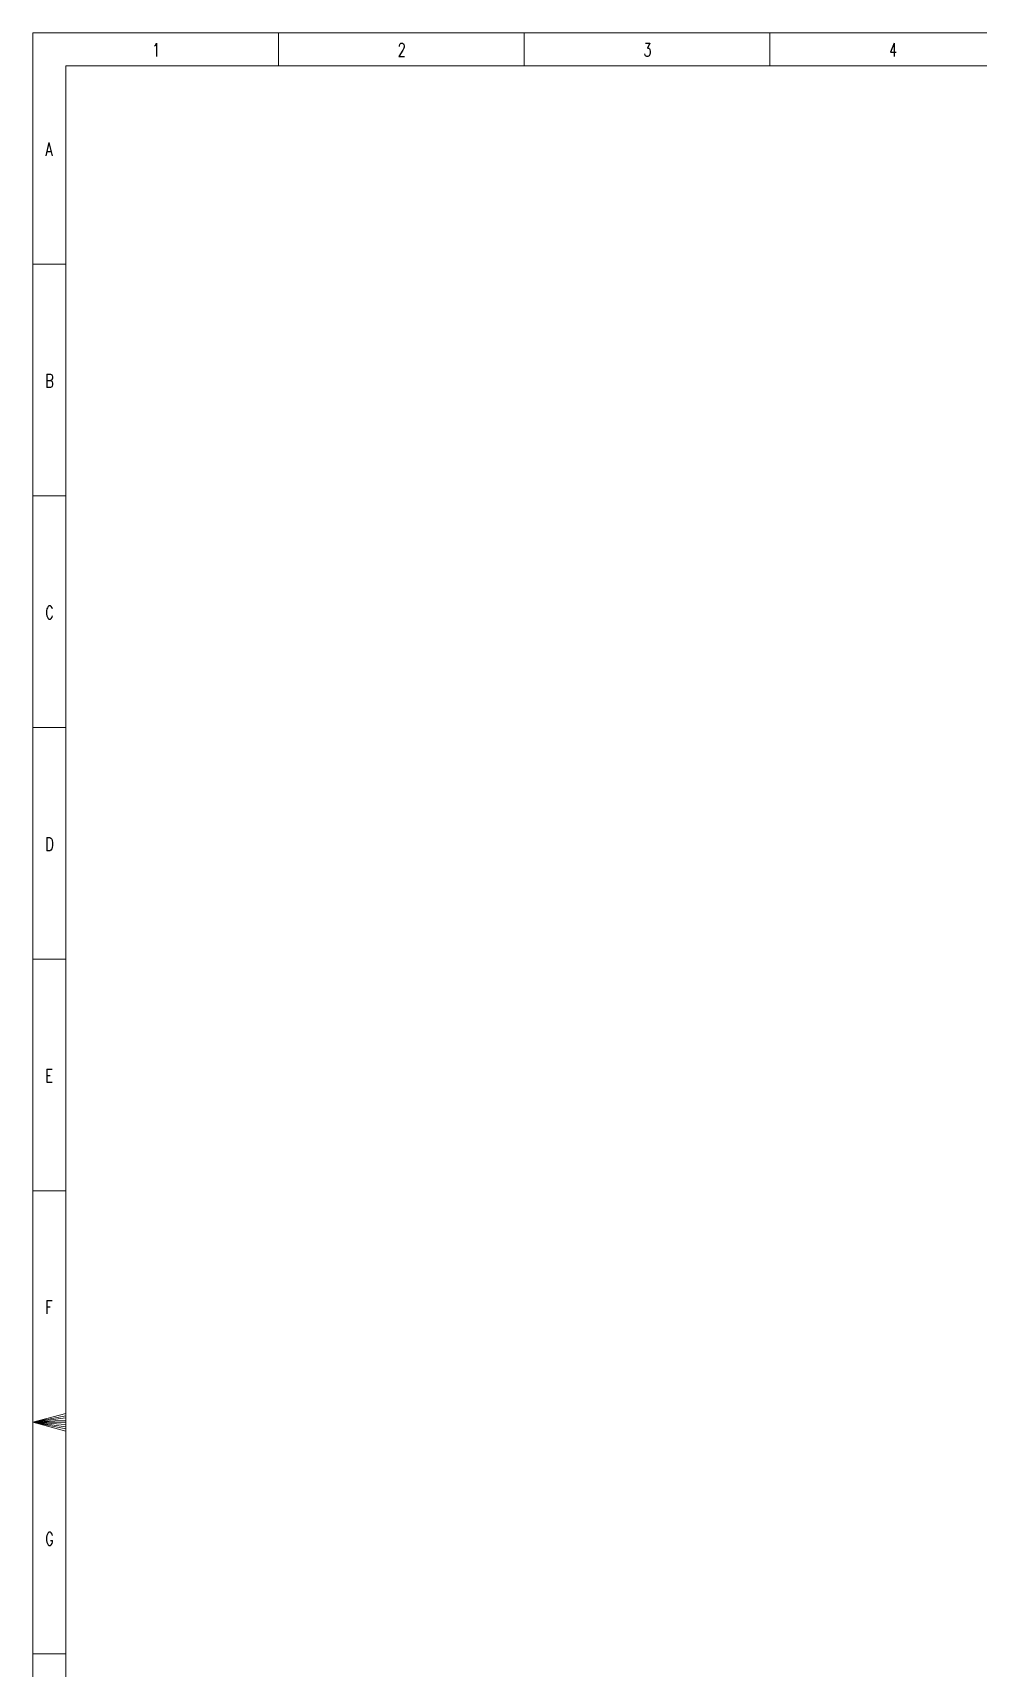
# Model space of a CAD drawing. Header units: inches. Extents: x -1128 to 651, y 96 to 845.
# Drawn here: x 3.6 to 73.5, y 723.5 to 844.5 of the extents above; entities that cross this region are included whole.
import ezdxf

# ---------------------------------------------------------------- set-up
doc = ezdxf.new("R2010")
doc.units = ezdxf.units.IN
doc.header["$MEASUREMENT"] = 0
doc.layers.add('Cables', color=7, linetype='Continuous', lineweight=0)
doc.styles.add('TEG BORDER', font='txt_qlt.shx', dxfattribs={"width": 0.7, "bigfont": 'hztxt.shx'})

# ---------------------------------------------------------------- blocks, each defined once
blk = doc.blocks.new('TEG BORDER A2')
for p, q in [((37.12, 420), (37.12, 415)), ((74.25, 420), (74.25, 415)), ((111.38, 420), (111.38, 415)), ((0, 385), (5, 385)), ((0, 350), (5, 350)), ((0, 315), (5, 315)), ((0, 280), (5, 280)), ((0, 245), (5, 245)), ((5, 210), (0, 210)), ((1.25, 210), (3.75, 210)), ((0, 175), (5, 175))]:
    blk.add_line(p, q)
at = {"linetype": 'Continuous'}
for p, q in [((489, 415), (5, 415)), ((5, 415), (5, 5))]:
    blk.add_line(p, q, dxfattribs=at)
at = {"color": 5, "lineweight": 15}
blk.add_lwpolyline([(0, 420), (594, 420), (594, 0), (0, 0)], close=True, dxfattribs=at)
blk.add_lwpolyline([(5, 415), (589, 415), (589, 5), (5, 5)], close=True)
blk.add_lwpolyline([(0, 210), (5, 211.34), (5, 208.66), (0, 210), (5, 211), (5, 210.67), (0, 210), (5, 210.33), (5, 209.67), (0, 210), (5, 209.33), (5, 209), (0, 210)])
at = {"char_height": 2, "width": 2, "attachment_point": 1, "style": 'TEG BORDER'}
for s, insert in [('1', (18.05, 418.41)), ('2', (55.17, 418.41)), ('3', (92.3, 418.41)), ('4', (129.42, 418.41)), ('A', (1.91, 403.39)), ('B', (1.91, 368.39)), ('C', (1.91, 333.39)), ('D', (1.91, 298.39)), ('E', (1.91, 263.39)), ('F', (1.91, 228.39)), ('G', (1.91, 193.39))]:
    blk.add_mtext(s, dxfattribs=dict(at, insert=insert))

msp = doc.modelspace()

# ---------------------------------------------------------------- block references
at = {"layer": 'Cables', "color": 0, "xscale": 0.4897326461023622, "yscale": 0.4897326461023622, "zscale": 0.4897326461023622}
msp.add_blockref('TEG BORDER A2', (3.57, 638.86), dxfattribs=at)

doc.saveas('drawing.dxf')
